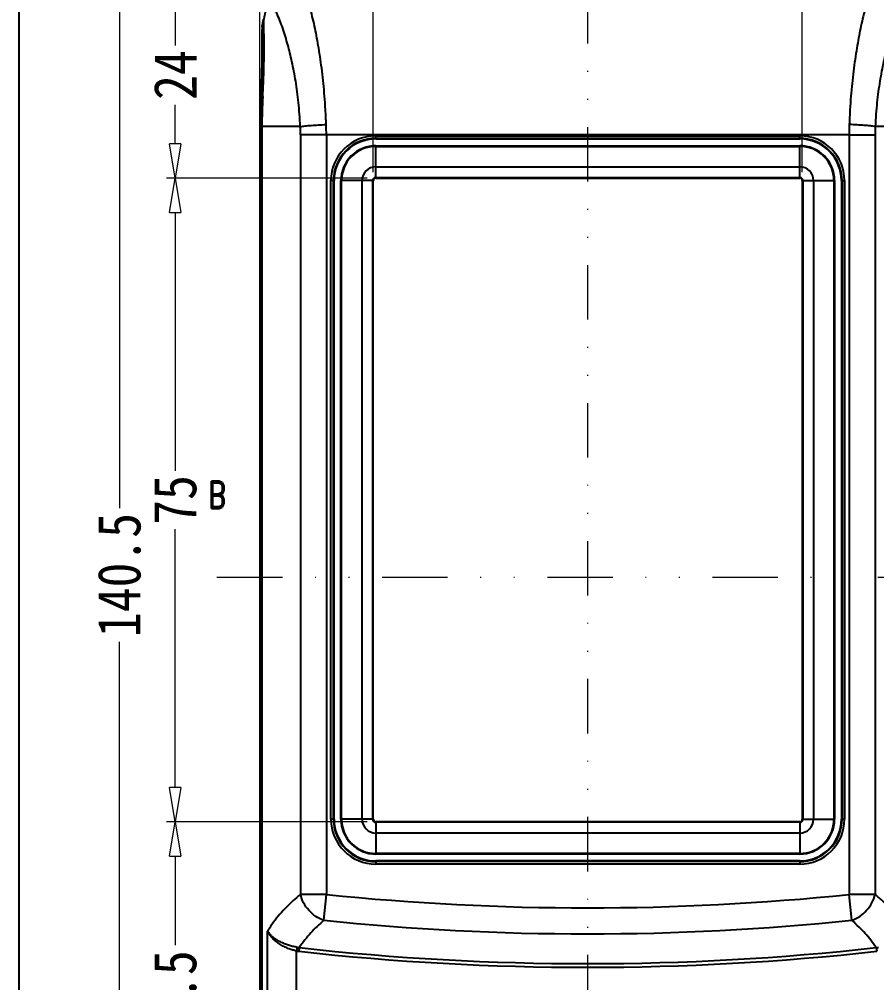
# Model space of a CAD drawing. Header units: millimetres. Extents: x 1786 to 4177, y -2705 to -1639.
# Drawn here: x 3805.4 to 3905.3, y -1840.6 to -1728.3 of the extents above; entities that cross this region are included whole.
import ezdxf
from ezdxf.enums import TextEntityAlignment as Align

# ---------------------------------------------------------------- set-up
doc = ezdxf.new("R2010")
doc.units = ezdxf.units.MM
doc.linetypes.add('DIVIDE', pattern=[31.75, 12.7, -6.35, 0, -6.35, 0, -6.35])
doc.layers.add('dim', color=3, linetype='Continuous', lineweight=9)
doc.layers.add('hatch', color=56, linetype='Continuous', lineweight=9)
doc.styles.add('FFS', font='simfang0.ttf', dxfattribs={"width": 0.85})
doc.styles.add('LongTou', font='romand.shx', dxfattribs={"width": 0.8, "bigfont": 'whgdtxt.shx'})
doc.dimstyles.new('YanXiu', dxfattribs={"dimtxt": 2.5, "dimasz": 2.2, "dimexe": 1, "dimexo": 0.6, "dimgap": 0.66, "dimtad": 0, "dimzin": 9, "dimdsep": 46, "dimtxsty": 'FFS', "dimblk": 'CLOSEDBLANK', "dimcen": 0, "dimclrd": 256, "dimclre": 131, "dimclrt": 42, "dimazin": 2, "dimtfac": 1, "dimtofl": 0, "dimtmove": 0, "dimatfit": 3, "dimldrblk": 'CLOSEDBLANK', "dimfxl": 0, "dimlwd": 5, "dimlwe": 5, "dimarcsym": 0})

# ---------------------------------------------------------------- blocks, each defined once
blk = doc.blocks.new('*u4')
at = {"layer": 'Defpoints', "color": 2}
blk.add_lwpolyline([(-135.77, 94.941), (135.77, 94.941), (135.77, -94.941), (-135.77, -94.941)], close=True, dxfattribs=at)
blk = doc.blocks.new('_ClosedBlank')
at = {"color": 0, "linetype": 'ByBlock', "lineweight": -2}
for p, q in [((-1, 0.167), (0, 0)), ((-1, 0.167), (-1, -0.167)), ((0, 0), (-1, -0.167))]:
    blk.add_line(p, q, dxfattribs=at)
blk = doc.blocks.new('*D333')
at = {"layer": 'Defpoints', "color": 0}
for p in [(-143.98, 175.8), (-167.56, 151.8), (-144.18, 151.8)]:
    blk.add_point(p, dxfattribs=at)
at = {"layer": 'dim', "color": 131, "lineweight": 5}
for p, q in [((-144.98, 175.8), (-168.56, 175.8)), ((-145.18, 151.8), (-168.56, 151.8))]:
    blk.add_line(p, q, dxfattribs=at)
at = {"layer": 'dim', "lineweight": 5}
for p, q in [((-167.56, 171.8), (-167.56, 167.25)), ((-167.56, 155.8), (-167.56, 160.35))]:
    blk.add_line(p, q, dxfattribs=at)
at = {"layer": 'dim', "lineweight": 5, "xscale": 4, "yscale": 4, "zscale": 4}
for p, rotation in [((-167.56, 175.8), 90), ((-167.56, 151.8), 270)]:
    blk.add_blockref('_ClosedBlank', p, dxfattribs=dict(at, rotation=rotation))
at = {"layer": 'dim', "color": 42, "insert": (-167.56, 163.8), "char_height": 5, "attachment_point": 5, "rotation": 90, "style": 'FFS'}
blk.add_mtext('24', dxfattribs=at)
blk = doc.blocks.new('*D334')
at = {"layer": 'Defpoints', "color": 0}
for p in [(-144.18, 151.8), (-167.56, 76.8), (-144.18, 76.8)]:
    blk.add_point(p, dxfattribs=at)
at = {"layer": 'dim', "color": 131, "lineweight": 5}
for p, q in [((-145.18, 151.8), (-168.56, 151.8)), ((-145.18, 76.8), (-168.56, 76.8))]:
    blk.add_line(p, q, dxfattribs=at)
at = {"layer": 'dim', "lineweight": 5}
for p, q in [((-167.56, 147.8), (-167.56, 117.71)), ((-167.56, 80.8), (-167.56, 110.89))]:
    blk.add_line(p, q, dxfattribs=at)
at = {"layer": 'dim', "lineweight": 5, "xscale": 4, "yscale": 4, "zscale": 4}
for p, rotation in [((-167.56, 151.8), 90), ((-167.56, 76.8), 270)]:
    blk.add_blockref('_ClosedBlank', p, dxfattribs=dict(at, rotation=rotation))
at = {"layer": 'dim', "color": 42, "insert": (-167.56, 114.3), "char_height": 5, "attachment_point": 5, "rotation": 90, "style": 'FFS'}
blk.add_mtext('75', dxfattribs=at)
blk = doc.blocks.new('*D335')
at = {"layer": 'Defpoints', "color": 0}
for p in [(-144.18, 76.8), (-167.56, 35.3), (-153.33, 35.3)]:
    blk.add_point(p, dxfattribs=at)
at = {"layer": 'dim', "color": 131, "lineweight": 5}
for p, q in [((-145.18, 76.8), (-168.56, 76.8)), ((-154.33, 35.3), (-168.56, 35.3))]:
    blk.add_line(p, q, dxfattribs=at)
at = {"layer": 'dim', "lineweight": 5}
for p, q in [((-167.56, 72.8), (-167.56, 62.44)), ((-167.56, 39.3), (-167.56, 49.66))]:
    blk.add_line(p, q, dxfattribs=at)
at = {"layer": 'dim', "lineweight": 5, "xscale": 4, "yscale": 4, "zscale": 4}
for p, rotation in [((-167.56, 76.8), 90), ((-167.56, 35.3), 270)]:
    blk.add_blockref('_ClosedBlank', p, dxfattribs=dict(at, rotation=rotation))
at = {"layer": 'dim', "color": 42, "insert": (-167.56, 56.05), "char_height": 5, "attachment_point": 5, "rotation": 90, "style": 'FFS'}
blk.add_mtext('41.5', dxfattribs=at)
blk = doc.blocks.new('*D336')
at = {"layer": 'Defpoints', "color": 0}
for p in [(-174.06, 175.8), (-143.98, 175.8), (-153.33, 35.3)]:
    blk.add_point(p, dxfattribs=at)
at = {"layer": 'dim', "color": 131, "lineweight": 5}
for p, q in [((-144.98, 175.8), (-175.06, 175.8)), ((-154.33, 35.3), (-175.06, 35.3))]:
    blk.add_line(p, q, dxfattribs=at)
at = {"layer": 'dim', "lineweight": 5}
for p, q in [((-174.06, 171.8), (-174.06, 113.33)), ((-174.06, 39.3), (-174.06, 97.77))]:
    blk.add_line(p, q, dxfattribs=at)
at = {"layer": 'dim', "lineweight": 5, "xscale": 4, "yscale": 4, "zscale": 4}
for p, rotation in [((-174.06, 175.8), 90), ((-174.06, 35.3), 270)]:
    blk.add_blockref('_ClosedBlank', p, dxfattribs=dict(at, rotation=rotation))
at = {"layer": 'dim', "color": 42, "insert": (-174.06, 105.55), "char_height": 5, "attachment_point": 5, "rotation": 90, "style": 'FFS'}
blk.add_mtext('140.5', dxfattribs=at)
blk = doc.blocks.new('*D337')
at = {"layer": 'Defpoints', "color": 0}
for p in [(-94.48, 183.87), (-144.48, 151.5), (-94.48, 151.5)]:
    blk.add_point(p, dxfattribs=at)
at = {"layer": 'dim', "color": 131, "lineweight": 5}
for p, q in [((-144.48, 152.5), (-144.48, 184.87)), ((-94.48, 152.5), (-94.48, 184.87))]:
    blk.add_line(p, q, dxfattribs=at)
at = {"layer": 'dim', "lineweight": 5}
for p, q in [((-140.48, 183.87), (-122.98, 183.87)), ((-98.48, 183.87), (-115.97, 183.87))]:
    blk.add_line(p, q, dxfattribs=at)
at = {"layer": 'dim', "lineweight": 5, "xscale": 4, "yscale": 4, "zscale": 4, "rotation": 180}
blk.add_blockref('_ClosedBlank', (-144.48, 183.87), dxfattribs=at)
at = {"layer": 'dim', "lineweight": 5, "xscale": 4, "yscale": 4, "zscale": 4}
blk.add_blockref('_ClosedBlank', (-94.48, 183.87), dxfattribs=at)
at = {"layer": 'dim', "color": 42, "insert": (-119.48, 183.87), "char_height": 5, "attachment_point": 5, "style": 'FFS'}
blk.add_mtext('50', dxfattribs=at)
blk = doc.blocks.new('*D338')
at = {"layer": 'Defpoints', "color": 0}
for p in [(-81.27, 190.37), (-157.69, 157.8), (-81.27, 157.8)]:
    blk.add_point(p, dxfattribs=at)
at = {"layer": 'dim', "color": 131, "lineweight": 5}
for p, q in [((-157.69, 158.8), (-157.69, 191.37)), ((-81.27, 158.8), (-81.27, 191.37))]:
    blk.add_line(p, q, dxfattribs=at)
at = {"layer": 'dim', "lineweight": 5}
for p, q in [((-153.69, 190.37), (-127.31, 190.37)), ((-85.27, 190.37), (-111.64, 190.37))]:
    blk.add_line(p, q, dxfattribs=at)
at = {"layer": 'dim', "lineweight": 5, "xscale": 4, "yscale": 4, "zscale": 4, "rotation": 180}
blk.add_blockref('_ClosedBlank', (-157.69, 190.37), dxfattribs=at)
at = {"layer": 'dim', "lineweight": 5, "xscale": 4, "yscale": 4, "zscale": 4}
blk.add_blockref('_ClosedBlank', (-81.27, 190.37), dxfattribs=at)
at = {"layer": 'dim', "color": 42, "insert": (-119.48, 190.37), "char_height": 5, "attachment_point": 5, "style": 'FFS'}
blk.add_mtext('76.42', dxfattribs=at)
blk = doc.blocks.new('u161')
at = {"color": 7, "linetype": 'Continuous'}
for p, q in [((-157.403, 169.466), (-157.249, 170.268)), ((-157.221, 169.47), (-157.224, 169.604)), ((-157.478, 168.575), (-157.471, 168.005)), ((-157.471, 168.042), (-157.466, 167.325)), ((-157.466, 167.379), (-157.466, 166.414)), ((-157.466, 166.47), (-157.476, 165.304)), ((-157.476, 165.347), (-157.502, 164.024)), ((-157.502, 164.048), (-157.547, 162.613)), ((-157.547, 162.626), (-157.6, 161.377)), ((-157.5, 161.414), (-157.489, 161.659)), ((-157.598, 161.418), (-157.645, 160.265)), ((-157.5, 161.414), (-157.505, 161.306)), ((-157.644, 160.287), (-157.677, 158.903)), ((-157.677, 158.925), (-157.685, 157.8)), ((-157.685, 157.8), (-157.454, 157.8)), ((-157.685, 157.8), (-157.685, 52.8)), ((-157.585, 157.8), (-157.585, 52.8)), ((-157.454, 52.8), (-157.454, 157.8)), ((-152.978, 157.8), (-157.45, 157.8)), ((-157.45, 157.8), (-157.45, 52.8)), ((-81.501, 157.8), (-85.973, 157.8)), ((-152.957, 156.822), (-152.957, 68.336)), ((-89.011, 156.822), (-149.94, 156.822)), ((-149.94, 156.822), (-149.94, 68.336)), ((-144.176, 156.726), (-94.775, 156.726)), ((-144.176, 156.362), (-144.176, 156.726)), ((-144.176, 156.433), (-94.775, 156.433)), ((-144.176, 156.362), (-94.775, 156.362)), ((-94.775, 156.362), (-94.775, 156.726)), ((-89.011, 156.822), (-89.011, 68.336)), ((-85.994, 156.823), (-85.994, 68.336)), ((-144.176, 155.562), (-94.775, 155.562)), ((-144.176, 151.852), (-144.176, 155.562)), ((-144.176, 155.492), (-94.775, 155.492)), ((-94.775, 151.852), (-94.775, 155.562)), ((-144.176, 153.107), (-94.775, 153.107)), ((-144.528, 151.552), (-144.476, 151.5)), ((-144.528, 151.552), (-144.528, 151.5)), ((-144.229, 151.852), (-144.176, 151.8)), ((-144.176, 151.852), (-144.229, 151.852)), ((-144.176, 151.852), (-94.775, 151.852)), ((-144.176, 151.8), (-94.775, 151.8)), ((-94.723, 151.852), (-94.775, 151.8)), ((-94.723, 151.852), (-94.775, 151.852)), ((-94.423, 151.552), (-94.476, 151.5)), ((-94.423, 151.5), (-94.423, 151.552)), ((-149.038, 151.5), (-149.402, 151.5)), ((-149.402, 77.099), (-149.402, 151.5)), ((-149.109, 77.099), (-149.109, 151.5)), ((-149.038, 77.099), (-149.038, 151.5)), ((-144.528, 151.5), (-148.238, 151.5)), ((-148.238, 77.099), (-148.238, 151.5)), ((-148.168, 77.099), (-148.168, 151.5)), ((-145.784, 77.099), (-145.784, 151.5)), ((-144.528, 77.099), (-144.528, 151.5)), ((-144.476, 77.099), (-144.476, 151.5)), ((-94.476, 151.5), (-94.476, 77.099)), ((-94.423, 151.5), (-90.713, 151.5)), ((-94.423, 151.5), (-94.423, 77.099)), ((-93.168, 151.5), (-93.168, 77.099)), ((-90.784, 151.5), (-90.784, 77.099)), ((-90.713, 151.5), (-90.713, 77.099)), ((-89.913, 151.5), (-89.55, 151.5)), ((-89.913, 151.5), (-89.913, 77.099)), ((-89.843, 151.5), (-89.843, 77.099)), ((-89.55, 151.5), (-89.55, 77.099)), ((-149.038, 77.099), (-149.402, 77.099)), ((-144.528, 77.099), (-148.238, 77.099)), ((-144.528, 77.047), (-144.476, 77.099)), ((-144.528, 77.099), (-144.528, 77.047)), ((-144.229, 76.747), (-144.176, 76.8)), ((-144.229, 76.747), (-144.176, 76.747)), ((-94.775, 76.8), (-144.176, 76.8)), ((-144.176, 76.747), (-144.176, 73.037)), ((-94.775, 76.747), (-144.176, 76.747)), ((-94.723, 76.747), (-94.775, 76.8)), ((-94.775, 76.747), (-94.775, 73.037)), ((-94.775, 76.747), (-94.723, 76.747)), ((-94.423, 77.047), (-94.476, 77.099)), ((-94.423, 77.099), (-90.713, 77.099)), ((-94.423, 77.047), (-94.423, 77.099)), ((-89.913, 77.099), (-89.55, 77.099)), ((-94.775, 75.492), (-144.176, 75.492)), ((-94.775, 73.108), (-144.176, 73.108)), ((-94.775, 73.037), (-144.176, 73.037)), ((-144.176, 72.237), (-144.176, 71.874)), ((-94.775, 72.237), (-144.176, 72.237)), ((-94.775, 72.167), (-144.176, 72.167)), ((-94.775, 71.874), (-144.176, 71.874)), ((-94.775, 72.237), (-94.775, 71.874)), ((-149.94, 68.336), (-152.957, 68.336)), ((-150.25, 65.321), (-149.94, 68.336)), ((-88.702, 65.321), (-89.011, 68.336)), ((-85.994, 68.336), (-89.011, 68.336)), ((-156.785, 52.8), (-156.785, 64.067)), ((-153.352, 62.175), (-153.433, 61.754)), ((-153.433, 52.8), (-153.433, 61.754)), ((-153.103, 62.142), (-153.151, 61.712)), ((-85.848, 62.142), (-85.8, 61.712))]:
    blk.add_line(p, q, dxfattribs=at)
for centre, radius, start, end in [((-94.476, 157.8), 64, 166.6202, 168.73779), ((-199.565, 168.876), 42.346, 1.70124, 1.92592), ((-236.893, 167.82), 79.689, 1.28262, 1.66289), ((-152.979, 168.646), 4.5, 169.49673, 180.90784), ((-274.469, 166.582), 117.101, 1.06052, 1.41128), ((-253.718, 166.976), 96.347, 0.8073, 1.05499), ((-80.818, 157.8), 76.767, 177.38299, 180.00063), ((-94.476, 157.8), 62.979, 176.81419, 180), ((-94.476, 157.8), 62.974, 176.81396, 180), ((-175.485, 156.822), 22.528, 359.99937, 2.48705), ((-187.969, 156.822), 38.029, 0.00033, 1.82848), ((-50.991, 156.822), 38.021, 178.17133, 179.99985), ((-64.739, 156.851), 21.255, 177.44242, 180.0756), ((-144.176, 151.5), 5.226, 90.00089, 179.99911), ((-144.176, 151.5), 4.932, 89.99803, 180.00197), ((-144.176, 151.5), 4.862, 89.998, 180.002), ((-94.775, 151.5), 5.226, 0.00089, 89.99911), ((-94.775, 151.5), 4.932, 359.99803, 90.00197), ((-94.775, 151.5), 4.862, 359.998, 90.002), ((-144.176, 151.5), 4.062, 89.99767, 180.00233), ((-144.176, 151.5), 3.991, 89.99763, 180.00237), ((-94.775, 151.5), 4.062, 359.99767, 90.00233), ((-94.775, 151.5), 3.991, 359.99763, 90.00237), ((-144.176, 151.5), 1.608, 90.00316, 179.99684), ((-94.775, 151.5), 1.608, 0.00316, 89.99684), ((-144.229, 151.552), 0.3, 89.99617, 180.00383), ((-94.723, 151.552), 0.3, 359.99617, 90.00383), ((-144.176, 77.099), 5.226, 180.00089, 269.99911), ((-144.176, 77.099), 4.932, 179.99803, 270.00197), ((-144.176, 77.099), 4.862, 179.998, 270.002), ((-144.176, 77.099), 4.062, 179.99767, 270.00233), ((-144.176, 77.099), 3.991, 179.99763, 270.00237), ((-144.176, 77.099), 1.608, 180.00314, 269.99686), ((-144.229, 77.047), 0.3, 179.99617, 270.00383), ((-94.775, 77.099), 1.608, 270.00316, 359.99684), ((-94.775, 77.099), 3.991, 269.99763, 0.00237), ((-94.775, 77.099), 4.062, 269.99767, 0.00233), ((-94.775, 77.099), 4.862, 269.998, 0.002), ((-94.775, 77.099), 4.932, 269.99803, 0.00197), ((-94.775, 77.099), 5.226, 270.00089, 359.99911), ((-94.723, 77.047), 0.3, 269.99617, 0.00383), ((-119.476, 364.754), 297.979, 264.13205, 275.86795), ((-119.476, 364.754), 301.01, 264.13205, 275.86795), ((-152.749, 65.336), 3.647, 259.19224, 263.67004), ((-152.813, 65.255), 3.126, 260.0615, 264.66705), ((-119.476, 364.754), 304.474, 263.65904, 276.34096), ((-86.139, 65.254), 3.126, 275.33317, 279.93857), ((-119.476, 364.754), 304.907, 263.65904, 276.34096)]:
    blk.add_arc(centre, radius, start, end, dxfattribs=at)
for centre, major_axis, start_param, end_param in [((-144.175, 151.499), (-0.213, 0.213), -0.7840286, 0.7840286), ((-94.776, 151.499), (0.213, 0.213), -0.7840286, 0.7840286), ((-144.175, 77.1), (0.213, 0.213), -3.9256213, -2.357564), ((-94.776, 77.1), (0.213, -0.213), -0.7840286, 0.7840286)]:
    blk.add_ellipse(centre, major_axis=major_axis, ratio=0.9972647, start_param=start_param, end_param=end_param, dxfattribs=at)
for points, start_tangent, end_tangent in [([(-149.959, 158.035), (-150.036, 159.756), (-150.145, 161.339), (-150.28, 162.823), (-150.44, 164.243), (-150.626, 165.625), (-150.833, 166.951), (-151.039, 168.117), (-151.258, 169.227), (-151.507, 170.358), (-151.787, 171.488), (-152.095, 172.573), (-152.423, 173.545), (-152.758, 174.317)], (-0.0319193, 0.9994904), (-0.4655534, 0.8850198)), ([(-86.194, 174.317), (-86.529, 173.545), (-86.857, 172.572), (-87.165, 171.487), (-87.445, 170.358), (-87.694, 169.227), (-87.913, 168.116), (-88.119, 166.951), (-88.325, 165.625), (-88.511, 164.243), (-88.671, 162.823), (-88.807, 161.339), (-88.916, 159.756), (-88.992, 158.035)], (-0.4655606, -0.885016), (-0.0319194, -0.9994904)), ([(-152.978, 157.8), (-153.063, 159.26), (-153.184, 160.605), (-153.335, 161.867), (-153.515, 163.074), (-153.723, 164.251), (-153.954, 165.379), (-154.185, 166.372), (-154.43, 167.319), (-154.708, 168.284), (-155.021, 169.248), (-155.365, 170.175), (-155.73, 171.007), (-156.101, 171.668)], (-0.0411623, 0.9991525), (-0.5615812, 0.8274216)), ([(-82.85, 171.668), (-83.222, 171.007), (-83.587, 170.175), (-83.93, 169.248), (-84.243, 168.283), (-84.522, 167.319), (-84.767, 166.372), (-84.998, 165.379), (-85.229, 164.25), (-85.437, 163.074), (-85.616, 161.867), (-85.768, 160.606), (-85.889, 159.261), (-85.973, 157.8)], (-0.5615805, -0.8274221), (-0.0411623, -0.9991525)), ([(-157.357, 161.3), (-157.273, 163.086), (-157.227, 164.587), (-157.205, 165.814), (-157.198, 166.835), (-157.2, 167.69), (-157.206, 168.414), (-157.216, 169.03), (-157.227, 169.535), (-157.236, 169.916)], (0.0555705, 0.9984548), (-0.0244041, 0.9997022)), ([(-157.489, 161.659), (-157.478, 161.91), (-157.467, 162.166), (-157.456, 162.426), (-157.446, 162.688), (-157.437, 162.952), (-157.428, 163.214), (-157.42, 163.465), (-157.413, 163.718), (-157.406, 163.996), (-157.399, 164.292), (-157.392, 164.608), (-157.386, 164.946), (-157.38, 165.307), (-157.375, 165.692), (-157.372, 166.099), (-157.37, 166.527), (-157.37, 166.972), (-157.372, 167.427), (-157.376, 167.885), (-157.381, 168.333), (-157.388, 168.75), (-157.395, 169.106), (-157.401, 169.367), (-157.403, 169.466), (-157.401, 169.367), (-157.395, 169.106), (-157.388, 168.75), (-157.381, 168.333)], (0.045248, 0.9989758), (0.0141951, -0.9998992)), ([(-157.353, 161.3), (-157.271, 163.043), (-157.22, 164.717), (-157.197, 166.259), (-157.195, 167.622), (-157.207, 168.751), (-157.221, 169.47)], (0.0555782, 0.9984543), (-0.0224963, 0.9997469)), ([(-157.5, 161.414), (-157.598, 161.383)], (-0.986752, -0.1622357), (0.0627063, -0.998032)), ([(-157.598, 161.383), (-157.597, 161.378)], (0.0627063, -0.998032), (0.4318553, -0.9019429)), ([(-152.978, 157.8), (-152.422, 157.87), (-151.7, 157.936), (-150.86, 157.992), (-149.959, 158.035)], (0.9882309, 0.1529695), (0.999223, 0.0394131)), ([(-85.973, 157.8), (-86.529, 157.87), (-87.252, 157.936), (-88.092, 157.992), (-88.992, 158.035)], (-0.9882309, 0.1529699), (-0.999223, 0.0394131)), ([(-149.94, 156.822), (-150.08, 156.822), (-150.22, 156.822), (-150.359, 156.822), (-150.497, 156.822), (-150.635, 156.822), (-150.771, 156.822), (-150.907, 156.822), (-151.04, 156.822), (-151.172, 156.822), (-151.302, 156.822), (-151.43, 156.822), (-151.555, 156.822), (-151.678, 156.822), (-151.798, 156.822), (-151.915, 156.822), (-152.029, 156.822), (-152.14, 156.822), (-152.247, 156.822), (-152.35, 156.821), (-152.449, 156.821), (-152.545, 156.822), (-152.636, 156.822), (-152.723, 156.822), (-152.806, 156.822), (-152.884, 156.822), (-152.957, 156.822)], (-1, 0.0000368), (-0.9999421, -0.0107595)), ([(-89.011, 156.822), (-88.112, 156.822), (-87.272, 156.822), (-86.55, 156.824), (-85.994, 156.823)], (1, 0.0000012), (0.9999954, -0.0030371)), ([(-152.957, 68.336), (-153.803, 67.615), (-154.589, 66.864), (-155.355, 66.033), (-156.094, 65.104), (-156.785, 64.067)], (-0.7782192, -0.6279927), (-0.5155438, -0.8568632)), ([(-150.25, 65.321), (-151.173, 65.783), (-151.98, 66.487), (-152.594, 67.366), (-152.957, 68.336)], (-0.950289, 0.3113692), (-0.2341737, 0.9721948)), ([(-88.702, 65.321), (-87.778, 65.783), (-86.971, 66.487), (-86.357, 67.366), (-85.994, 68.336)], (0.950289, 0.3113693), (0.2341738, 0.9721948)), ([(-82.167, 64.067), (-82.822, 65.056), (-83.521, 65.945), (-84.25, 66.749), (-85.047, 67.523), (-85.994, 68.336)], (-0.5155449, 0.8568625), (-0.7782191, 0.6279929)), ([(-150.25, 65.321), (-151.019, 64.61), (-151.733, 63.871), (-152.431, 63.054), (-153.103, 62.142)], (-0.7524307, -0.6586714), (-0.5626125, -0.8267207)), ([(-85.848, 62.142), (-86.477, 62.999), (-87.133, 63.777), (-87.851, 64.529), (-88.702, 65.321)], (-0.5626131, 0.8267204), (-0.7524303, 0.6586719)), ([(-153.352, 62.175), (-153.773, 62.262), (-154.223, 62.384), (-154.694, 62.546), (-155.173, 62.752), (-155.645, 63.004), (-156.092, 63.308), (-156.484, 63.662), (-156.785, 64.067)], (-0.9849498, 0.1728409), (-0.4891007, 0.8722273)), ([(-153.433, 61.754), (-153.849, 61.861), (-154.293, 62.011), (-154.756, 62.209), (-155.226, 62.461), (-155.688, 62.77), (-156.121, 63.14), (-156.499, 63.573), (-156.785, 64.067)], (-0.976982, 0.2133215), (-0.3939401, 0.9191361))]:
    blk.add_spline(points, degree=3, dxfattribs=dict(at, start_tangent=start_tangent, end_tangent=end_tangent))
at = {"layer": 'hatch', "linetype": 'DIVIDE', "ltscale": 0.5}
blk.add_line((-119.476, 54.94), (-119.476, 180.8), dxfattribs=at)
at = {"layer": 'hatch', "linetype": 'DIVIDE', "ltscale": 0.6}
blk.add_line((-162.685, 105.3), (-76.266, 105.3), dxfattribs=at)
at = {"layer": 'hatch', "color": 2}
blk.add_lwpolyline([(-162.685, 105.3, 0, 0, 0), (-162.685, 108.5, 0.96, 0, 0), (-162.685, 111.7, 0, 0, 0)], format="xyseb", dxfattribs=at)
at = {"layer": 'Defpoints', "xscale": 1.368000000000393, "yscale": 1.367999999999938, "zscale": 1.368}
blk.add_blockref('*u4', (0, 129.88), dxfattribs=at)
at = {"layer": 'hatch', "color": 6, "style": 'LongTou', "width": 0.8}
blk.add_text('B', height=3.2, dxfattribs=at).set_placement((-162.685, 114.9), align=Align.MIDDLE)
at = {"layer": 'dim'}
for base, p1, p2, picture, middle in [((-81.266, 190.368), (-157.685, 157.8), (-81.266, 157.8), '*D338', (-119.476, 190.368)), ((-94.476, 183.868), (-144.476, 151.5), (-94.476, 151.5), '*D337', (-119.476, 183.868))]:
    dim = blk.add_linear_dim(base=base, p1=p1, p2=p2, dimstyle='YanXiu', override={"dimtxt": 5, "dimasz": 4, "dimexe": 0.9995, "dimexo": 0.9995, "dimgap": 0.9995}, dxfattribs=at)
    dim.commit()
    dim.dimension.update_dxf_attribs({"geometry": picture, "text_midpoint": middle})
for base, p1, p2, override, picture, middle in [((-174.058, 175.8), (-153.334, 35.3), (-143.976, 175.8), {"dimtxt": 5, "dimasz": 4, "dimexe": 0.9995, "dimexo": 0.9995, "dimgap": 0.9995}, '*D336', (-174.058, 105.55)), ((-167.558, 151.8), (-143.976, 175.8), (-144.176, 151.8), {"dimtxt": 5, "dimasz": 4, "dimexe": 0.9995, "dimexo": 0.9995, "dimgap": 0.9995}, '*D333', (-167.558, 163.8)), ((-167.558, 76.8), (-144.176, 151.8), (-144.176, 76.8), {"dimtxt": 5, "dimasz": 4, "dimexe": 0.9995, "dimexo": 0.9995, "dimgap": 0.9995, "dimtmove": 1}, '*D334', (-167.558, 114.3)), ((-167.558, 35.3), (-144.176, 76.8), (-153.334, 35.3), {"dimtxt": 5, "dimasz": 4, "dimexe": 0.9995, "dimexo": 0.9995, "dimgap": 0.9995, "dimtmove": 1}, '*D335', (-167.558, 56.05))]:
    dim = blk.add_linear_dim(base=base, p1=p1, p2=p2, angle=90, dimstyle='YanXiu', override=override, dxfattribs=at)
    dim.commit()
    dim.dimension.update_dxf_attribs({"geometry": picture, "text_midpoint": middle})

msp = doc.modelspace()

# ---------------------------------------------------------------- block references
msp.add_blockref('u161', (3991.1, -1898.61))

doc.saveas('drawing.dxf')
